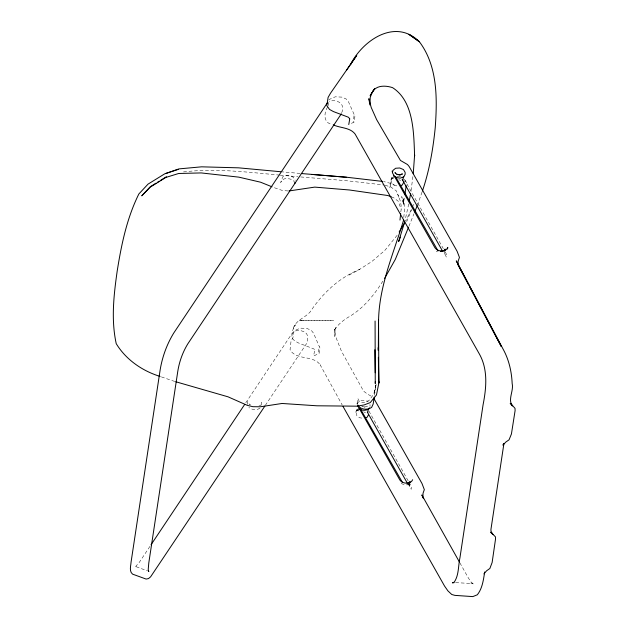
<?xml version="1.0" encoding="UTF-8"?>
<svg xmlns="http://www.w3.org/2000/svg" width="628" height="628" viewBox="0 0 628 628"><rect width="100%" height="100%" fill="white"/><g stroke="black" fill="none" stroke-linecap="round" stroke-linejoin="round"><path stroke-width="0.47" stroke-dasharray="3.14 2.35" d="M403.78 217.406L404.722 208.3L404.487 204.1L403.317 198.746L403.828 205.128L401.755 196.595L403.411 203.472L403.514 199.845L403.631 202.475L404.306 198.087M400.821 211.926C402.101 205.749 400.201 199.578 397.587 194.005M412.902 176.57L410.806 192.631M349.121 275.048L359.538 269.443C338.657 277.929 322.439 293.496 310.075 312.014C304.8 318.027 295.898 320.005 293.166 328.491L295.356 324.817L292.672 330.265L291.784 336.922L292.844 338.939L294.501 340.776L298.418 342.935L313.953 348.98L314.699 350.471L314.683 350.016L313.631 355.974L319.071 353.478L319.927 348.006L313.513 333.178L311.323 330.391L306.943 328.428L300.255 328.154L294.014 330.901L293.205 336.914L291.007 341.412L290.05 349.647C295.976 360.77 313.961 354.639 320.523 365.378L320.162 364.837L342.197 404.974M374.5 395.2L376.148 384.171M341.695 112.679C346.177 103.942 336.294 98.415 329.119 101.587M318.255 352.065L319.487 346.538M353.996 115.772L353.431 122.185M357.026 403.262L357.081 404.142M357.363 404.212L357.984 402.47L360.535 400.468L364.632 400.209L368.361 401.81M357.709 410.822L358.015 408.781M358.258 410.987L358.816 409.974M393.387 178.776L393.552 178.313M370.049 406.387L369.971 404.526M409.699 483.246L409.142 486.943L407.823 484.031M444.828 251.027L444.271 254.725L444.004 253.72M406.622 182.905L404.597 178.949M247.432 404.44L247.77 401.543L249.332 404.322M261.185 405.225C262.363 397.877 261.311 407.329 259.003 405.798M408.734 203.927L404.974 220.758M375.96 384.697L374.155 393.96L375.968 385.058M328.161 105.567L329.056 99.538L335.313 96.806L341.993 97.128L346.342 99.098L348.524 101.877L354.946 116.345L354.043 122.154L350.479 123.802M375.937 385.074L373.762 394.141L369.233 400.295L363.691 402.681L359.365 401.543L357.834 398.442L357.144 403.569M422.055 192.082L417.573 204.814M408.922 226.3L413.97 213.771M406.701 221.653L411.489 209.846M411.269 209.658L405.759 221.04M412.816 206.094L413.593 204.304M327.667 106.933C323.962 112.514 323.082 122.523 331.545 124.313M382.844 281.156C373.966 295.372 362.984 308.85 348.234 317.258C342.66 320.775 337.181 324.904 334.175 330.94L335.792 327.643L334.716 332.942L334.842 336.459L334.292 329.323L336.655 339.151L341.42 351.123L363.565 391.111L367.545 394.164L372.388 396.755M149.919 546.423L139.031 562.751L135.695 566.417L136.496 566.236L135.35 566.44L147.078 570.719M245.776 402.791L292.53 332.738C295.364 329.904 300.058 330.045 303.536 331.529C308.717 333.233 308.372 339.41 306.59 343.563L265.409 405.28M391.848 177.135L390.702 180.629L392.469 178.117M356.72 409.346L355.574 412.839L356.461 411.05L358.478 409.77M397.139 235.312L384.854 250.407L371.815 261.538L359.42 269.498M394.211 176.335L391.511 178.454L391.762 183.203L394.612 185.496L398.772 186.21M359.083 408.561L356.382 410.673L356.641 415.422L359.483 417.722L363.643 418.436M393.466 177.677L391.746 178.611L390.538 181.939L389.745 187.474L390.844 184.42L394.345 185.032L392.665 183.926L383.771 181.555M259.992 408.153C256.632 410.626 252.079 409.88 248.884 407.541M409.503 484.384C406.347 485.475 402.572 484.8 400.122 482.492M183.502 171.923C215.404 168.092 247.518 172.174 279.334 175.079M396.857 176.162L400.083 176.719M288.103 190.959L282.435 190.504L273.659 187.474M455.606 582.627L472.876 583.577L470.874 583.004L473.276 583.938L471.079 581.999L468.472 578.16L459.908 562.876M300.757 176.955L346.389 180.707L384.163 185.001M300.113 173.43L280.543 171.719M280.245 175.165L297.821 176.696M361.846 406.504L364.805 407.015L367.325 406.159L364.625 407.132L362.011 406.685M174.757 381.463L161.004 376.776M385.097 185.276L390.695 186.924L396.401 190.943L399.392 198.636M399.644 175.722L401.041 176.248M391.299 196.854L393.842 197.851L398.121 201.164L401.119 209.132M398.764 179.577L400.64 180.519M363.636 411.795L365.512 412.737M249.277 404.283L250.721 405.013M436.24 251.106L437.52 251.82M294.979 183.29C293.896 179.129 289.068 178.446 285.332 178.611C279.853 179.632 279.586 187.835 282.569 176.955C286.564 174.035 293.708 175.259 295.191 180.346M404.228 179.184L443.29 248.602M445.197 251.993L446.539 254.403L446.32 257.103L444.459 252.849M368.895 411.034L408.53 481.448M409.009 482.296L411.411 486.614L411.191 489.314L408.75 484M302.311 320.594L298.598 320.673L333.476 320.461L302.311 320.594"/><path stroke-width="0.94" d="M375.081 321.018L375.254 383.473L375.371 381.439M378.339 349.718L378.543 320.17L378.857 383.025L376.47 394.957L370.253 402.587L364.067 404.95L356.9 406.175L316.912 405.79L282.05 403.474L260.385 406.779L252.872 406.701L247.259 405.327L228.019 396.817L175.691 381.73M378.558 320.884C379.053 286.07 393.481 253.673 403.372 220.844L403.498 220.138M400.672 213.536L399.981 220.067M413.24 173.728L414.613 155.022L414.606 155.799C413.703 133.199 413.978 101.43 392.586 87.661C386.102 85.487 376.965 84.921 372.726 91.413L374.626 88.729L370.135 95.817L372.082 92.41L370.253 97.364L369.861 104.939L368.879 98.682L371.211 107.474L376.643 119.65L400.444 160.454L407.509 164.536L409.103 166.444L457.106 251.279L459.453 257.417L458.165 261.052L457.985 264.38M294.87 182.889L294.979 183.29M374.209 397.1L373.173 404.024L371.619 407.399C367.608 410.32 360.252 409.77 357.952 405.107M392.147 171.052L392.594 173.085L434.921 247.73C437.426 251.624 445.747 252.715 447.788 247.401L447.544 248.986M392.492 171.994L393.112 170.251L395.656 168.249L399.753 167.99L403.482 169.591L405.099 172.308L405.178 174.168L403.851 176.876L400.107 178.148L395.758 177.418L393.442 175.565M367.757 412.541L368.212 409.542M402.909 180.197L403.482 176.366M409.699 483.246L409.998 481.315L408.106 483.317M444.828 251.027L445.119 249.104L443.972 250.737M412.643 479.737C410.838 484.628 402.273 484.007 399.8 479.949L357.465 405.296M503.876 443.855L490.947 529.373L490.994 531.28L492.917 534.522L490.821 532.466M484.675 571.982C483.442 579.832 482.398 588.405 477.319 594.795L472.79 596.6L454.868 595.375L451.744 594.481L447.921 590.885L444.569 586.081L342.998 406.41M404.887 194.295L406.19 185.747M349.718 118.99L348.76 124.556M409.252 201.101L410.634 193.573M404.762 221.692L398.592 241.623L400.436 237.086M422.361 191.171C429.332 170.761 433.045 149.338 435.204 127.916L435.267 127.146C437.331 98.219 437.622 65.987 419.371 41.731L419.096 41.487C395.35 18.086 363.102 40.106 350.769 64.009L356.735 55.429L330.501 93.227L328.106 97.403L326.811 105.575L329.504 109.421L333.421 111.58L348.414 117.232L349.71 118.747M408.561 227.203L395.302 259.427L384.43 278.714M414.692 211.974L417.212 205.709M503.727 443.549L502.942 445.174L505.791 442.081L509.049 439.82L511.428 433.995L515.109 410.555L515.023 408.357L511.066 403.867M404.063 181.523L402.312 185.009L400.538 185.613M369.39 407.745L368.722 409.095C365.818 410.728 361.508 410.987 359.067 408.396M368.605 414.417L367.184 417.228L365.418 417.832M399.165 231.96L404.746 222.72M327.29 102.953L173.705 333.099C166.765 344.442 162.181 357.246 160.077 370.363L131.087 561.974C130.852 565.875 128.952 571.245 132.571 574.141L146.104 579.063L148.53 578.584L150.594 576.849L264.859 406.088M341.349 113.786L187.851 343.791C182.63 352.292 179.223 361.916 177.716 371.776L148.781 563.049L148.224 569.431L148.608 571.237L148.106 570.577L148.883 571.37M151.01 544.798L244.692 404.424M346.554 70.195L351.06 63.585L350.769 64.009M483.937 573.866L486.582 570.805L489.864 568.489L492.132 562.484L495.539 539.028L495.437 536.838L490.845 532.199M156.019 183.156L150.422 186.61L141.755 195.85L150.076 187.238L165.816 177.457L178.682 173.485L201.227 172.928L238.821 177.143L260.526 182.191L272.018 186.814M157.62 182.175L159.222 181.186M160.815 180.197L166.412 176.751M165.525 173.556L178.878 168.901L201.588 166.828L238.577 167.833L280.543 171.719M178.219 169.419L164.764 173.807L148.027 184.13L138.874 193.942C126.809 218.23 121.353 244.787 117.146 271.39C113.754 295.364 111.023 319.731 116.227 343.665C125.953 359.687 142.328 370.952 160.093 376.431M443.235 251.098L440.401 251.349M454.005 582.737L452.403 582.839L454.225 582.117C459.021 575.122 458.142 565.891 459.939 557.797L483.089 404.73C486.378 387.861 488.144 369.492 479.305 353.886L355.11 134.054C350.063 127.343 340.313 128.191 333.24 124.854M288.927 190.967L314.738 187.113L349.443 189.986L387.908 195.536L391.299 196.854M301.982 173.587L346.632 177.269M312.038 174.427L347.26 177.308L382.805 181.437M396.967 174.286L399.934 174.796L402.454 173.94L399.753 174.914L397.139 174.466L394.941 172.653L395.35 173.022M438.462 250.792L437.638 250.329M402.509 482.54L360.346 408.726M437.771 250.407L395.475 176.507M510.179 403.388L512.456 405.978C507.463 399.604 513.947 390.82 512.158 383.488C511.655 372.208 509.214 360.896 504.001 350.824L456.273 260.871L501.325 346.562L469.438 286.494M373.982 398.654L421.977 483.489L424.332 489.628L423.036 493.263L422.927 497.258M402.132 179.302L442.575 251.184M367.286 412.015L407.344 483.183M459.429 562.029L421.851 494.958L423.248 498.232M458.048 265.047L468.527 284.782M378.166 347.653L378.229 350.557M378.362 357.316L378.857 383.025L378.841 381.479M374.861 349.718L375.23 372.789M408.961 34.352L419.371 41.731L408.961 34.352"/></g></svg>
